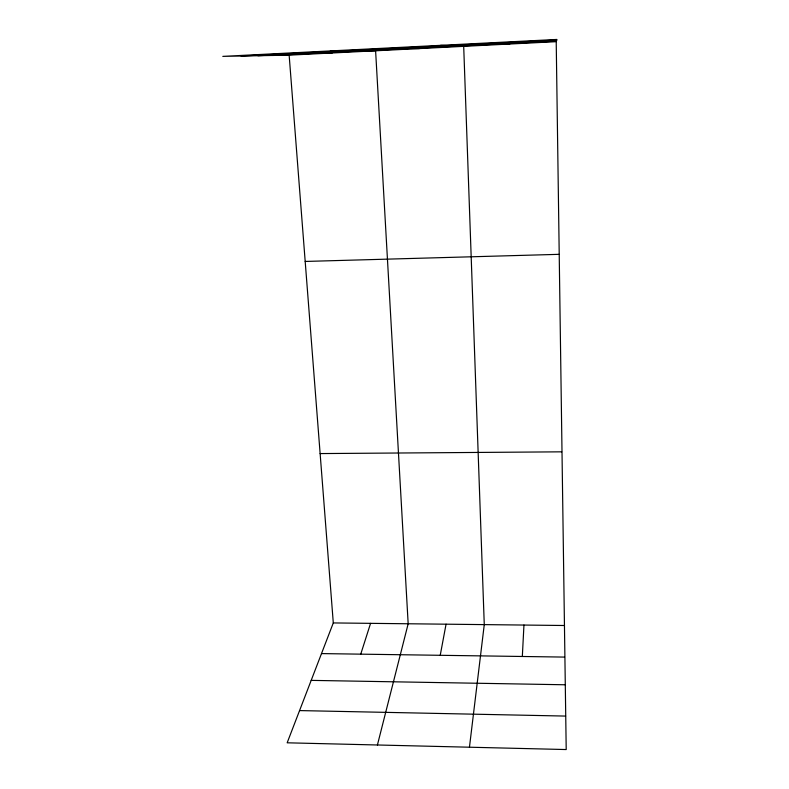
<?xml version="1.0" encoding="UTF-8"?>
<svg xmlns="http://www.w3.org/2000/svg" width="789" height="789" viewBox="0 0 789 789"><rect width="100%" height="100%" fill="white"/><g stroke="black" fill="none" stroke-linecap="round" stroke-linejoin="round"><path stroke-width="1.18" d="M522.328 656.478L523.955 625.056M469.455 747.213L484.268 624.612L463.695 46.344L440.587 45.338M440.232 655.294L446.061 624.188M377.418 744.984L408.169 623.774L375.603 50.792L330.413 50.93M556.215 41.679L556.886 39.45L222.794 56.374L289.149 55.151L556.215 41.679L566.206 749.55L287.166 742.804L333.293 622.935L289.149 55.151M360.741 654.15L370.574 623.349M241.079 56.039L556.699 40.071M257.914 55.723L556.531 40.633M272.599 55.457L556.383 41.127M305.185 261.445L559.046 254.334M318.253 53.149L332.169 52.981M320.117 453.576L561.669 451.831M333.293 622.935L563.977 625.499M410.921 48.474L419.442 48.573M321.498 653.588L564.549 657.089M311.191 680.374L565.042 684.773M299.564 710.583L565.605 716.077M506.913 43.622L509.733 44.026"/></g></svg>
